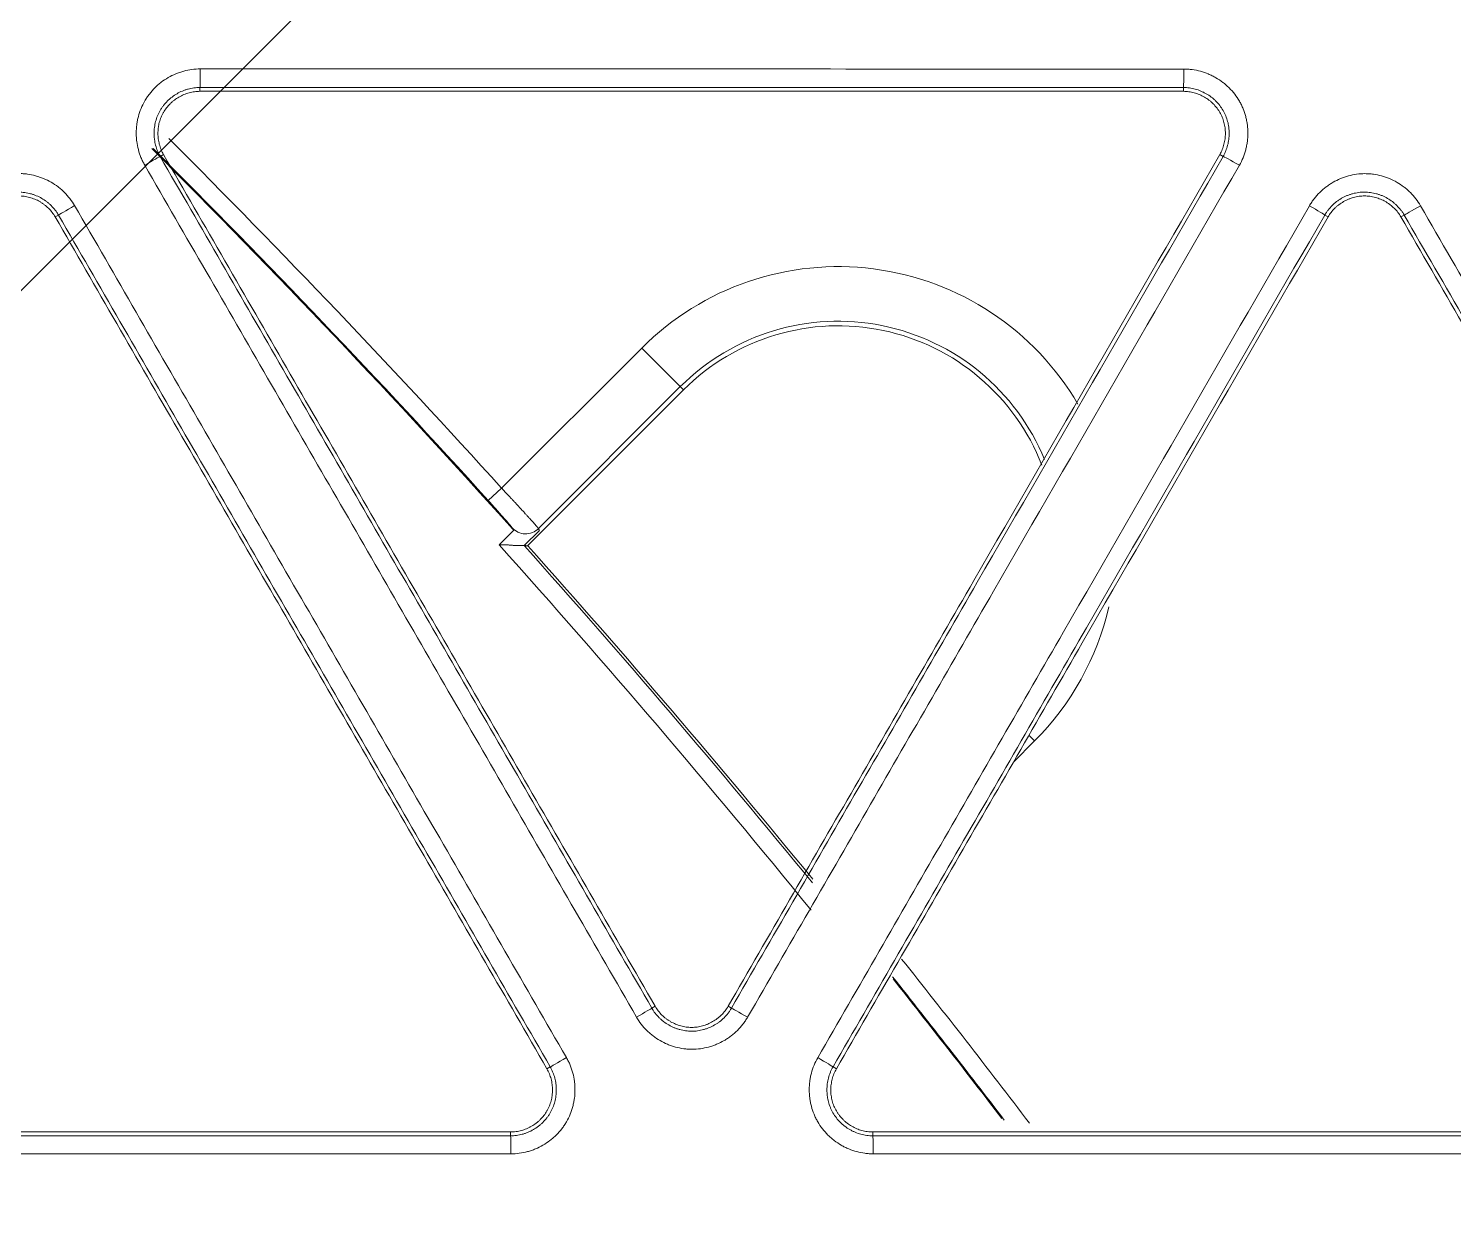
# Model space of a CAD drawing. Header units: inches. Extents: x 405346 to 489838, y -25612 to 14934.
# Drawn here: x 462969.97 to 463007.03, y 4472.45 to 4503.28 of the extents above; entities that cross this region are included whole.
import ezdxf

# ---------------------------------------------------------------- set-up
doc = ezdxf.new("R2010")
doc.units = ezdxf.units.IN
doc.header["$LTSCALE"] = 200
doc.header["$MEASUREMENT"] = 0
doc.layers.add('SS-EQ', color=2, linetype='Continuous', lineweight=20)

# ---------------------------------------------------------------- blocks, each defined once
blk = doc.blocks.new('4way무풍')
at = {"layer": 'SS-EQ'}
for p, q in [((330.224, 330.224), (-339.635, -339.635)), ((179.695, 180.322), (179.695, 180.223)), ((205.27, 180.223), (205.27, 180.322)), ((178.747, 178.581), (178.66, 178.531)), ((206.304, 178.531), (206.217, 178.581)), ((176.018, 177.005), (175.932, 176.956)), ((209.033, 176.956), (208.946, 177.006)), ((211.014, 177.005), (210.928, 176.956)), ((191.184, 173.549), (187.541, 169.906)), ((191.184, 173.549), (192.187, 172.545)), ((188.218, 168.408), (192.271, 172.462)), ((188.499, 168.857), (192.187, 172.545)), ((192.271, 172.462), (192.187, 172.545)), ((187.189, 169.588), (187.541, 169.906)), ((187.859, 168.812), (187.476, 168.428)), ((188.127, 168.411), (188.522, 168.805)), ((201.4, 163.333), (201.249, 163.483)), ((200.85, 162.783), (201.4, 163.333)), ((191.448, 156.383), (191.535, 156.433)), ((193.43, 156.433), (193.516, 156.383)), ((188.719, 154.807), (188.805, 154.857)), ((196.159, 154.857), (196.246, 154.807)), ((187.771, 153.066), (187.771, 153.166)), ((197.193, 153.166), (197.193, 153.066))]:
    blk.add_line(p, q, dxfattribs=at)
for centre, radius, start, end in [((0, 0), 253.06, 42.17562, 45.01788), ((0, 0), 252.562, 41.95444, 45.04639), ((0, 0), 252.587, 42.17562, 45.04106), ((196.292, 168.441), 7.224, 30.3188, 135), ((196.292, 168.441), 5.804, 22.3453, 135), ((196.292, 168.441), 5.686, 21.2681, 135), ((0, 0), 252.022, 39.09711, 41.93664), ((0, 0), 252.496, 39.21615, 41.83485), ((0, 0), 252.562, 39.23268, 41.82071), ((196.292, 168.441), 7.224, 315, 347.0203), ((0, 0), 253.06, 37.31236, 38.53741), ((0, 0), 252.587, 37.41777, 38.4883), ((0, 0), 252.562, 37.43258, 38.47722)]:
    blk.add_arc(centre, radius, start, end, dxfattribs=at)
for centre, major_axis, ratio, start_param, end_param in [((179.695, 180.796), (0, -0.474), 0.018198, 0.035106, 1.589535), ((205.269, 180.796), (0, -0.474), 0.025404, 0.035067, 1.584648), ((178.25, 178.294), (0.41, 0.237), 0.006777, 0.034907, 1.545773), ((206.713, 178.294), (0.41, -0.237), 0.024348, 1.554246, 3.106676), ((176.428, 177.242), (0.41, 0.237), 0.006959, 1.545964, 3.106685), ((208.536, 177.242), (-0.41, 0.237), 0.02416, 3.176509, 4.694614), ((211.424, 177.242), (-0.41, -0.237), 0.004611, 0.034907, 1.601239), ((188.164, 169.191), (-0.433, -0.192), 0.998425, 0.316345, 1.939189), ((191.037, 156.146), (-0.41, -0.237), 0.004004, 1.598826, 3.106686), ((193.926, 156.146), (0.41, -0.237), 0.02231, 1.552344, 3.106677), ((189.215, 155.094), (0.41, 0.237), 0.003631, 3.176499, 4.740153), ((195.748, 155.094), (-0.41, 0.237), 0.022338, 3.176508, 4.693243), ((187.771, 152.592), (0, 0.474), 0.025929, 4.722874, 6.248267), ((197.193, 152.592), (0, -0.474), 0.028425, 1.58016, 3.106672)]:
    blk.add_ellipse(centre, major_axis=major_axis, ratio=ratio, start_param=start_param, end_param=end_param, dxfattribs=at)
for points, knots in [([(0.032, 346.294), (6.969, 346.294), (13.906, 346.294), (27.78, 346.294), (34.717, 346.294), (55.528, 346.294), (69.403, 346.294), (97.151, 346.294), (111.025, 346.294), (138.774, 346.294), (152.648, 346.294), (180.396, 346.294), (194.27, 346.294), (215.082, 346.294), (222.019, 346.294), (235.893, 346.294), (242.83, 346.293), (253.236, 346.293), (256.704, 346.293), (263.641, 346.293), (267.11, 346.293), (272.313, 346.294), (274.047, 346.294), (276.648, 346.294), (277.516, 346.294), (279.25, 346.293), (280.117, 346.293), (281.418, 346.292), (281.851, 346.292), (282.718, 346.292), (283.152, 346.292), (283.802, 346.293), (284.019, 346.293), (284.453, 346.293), (284.669, 346.294), (285.103, 346.293), (285.32, 346.293), (285.753, 346.29), (285.97, 346.288), (286.62, 346.277), (287.054, 346.265), (287.92, 346.231), (288.353, 346.21), (289.653, 346.132), (290.519, 346.062), (291.818, 345.929), (292.25, 345.88), (292.899, 345.799), (293.116, 345.771), (293.548, 345.712), (294.627, 345.561), (295.697, 345.381), (298.249, 344.897), (299.929, 344.504), (302.417, 343.81), (304.065, 343.312), (305.692, 342.745), (308.116, 341.843), (309.711, 341.171), (311.481, 340.335), (311.677, 340.241), (312.069, 340.051), (312.265, 339.955), (312.851, 339.663), (313.238, 339.464), (314.393, 338.857), (315.91, 338.017), (317.385, 337.118), (318.837, 336.19), (319.553, 335.711), (320.962, 334.724), (322.351, 333.707), (324.369, 332.094), (326.323, 330.393), (327.582, 329.199), (328.355, 328.434), (328.586, 328.204), (328.815, 327.97), (328.968, 327.815), (329.044, 327.736), (329.423, 327.345), (329.723, 327.029), (330.61, 326.072), (331.762, 324.776), (333.399, 322.77), (334.43, 321.391), (335.932, 319.291), (336.873, 317.85), (338.196, 315.627), (339.047, 314.124), (339.838, 312.579), (340.313, 311.601), (340.454, 311.306), (340.593, 311.01), (340.685, 310.812), (340.731, 310.713), (340.958, 310.218), (341.136, 309.82), (341.654, 308.624), (342.309, 307.019), (343.186, 304.582), (343.7, 302.939), (344.419, 300.459), (344.828, 298.787), (345.336, 296.251), (345.487, 295.4), (345.755, 293.69), (345.871, 292.83), (345.994, 291.749), (346.017, 291.532), (346.062, 291.099), (346.083, 290.881), (346.143, 290.23), (346.178, 289.796), (346.239, 288.927), (346.265, 288.492), (346.307, 287.624), (346.324, 287.189), (346.342, 286.538), (346.347, 286.32), (346.354, 285.886), (346.356, 285.669), (346.359, 285.234), (346.359, 285.017), (346.359, 284.582), (346.359, 284.365), (346.359, 283.714), (346.358, 283.279), (346.358, 282.41), (346.358, 281.976), (346.358, 280.672), (346.358, 279.803), (346.359, 278.065), (346.359, 277.196), (346.359, 274.59), (346.359, 272.852), (346.358, 264.162), (346.359, 257.21), (346.359, 236.355), (346.359, 222.452), (346.359, 194.646), (346.359, 180.742), (346.359, 152.936), (346.359, 139.033), (346.359, 111.226), (346.359, 69.516), (346.359, 27.806), (346.359, 0)], [0, 0, 0, 0, 0.03125, 0.03125, 0.0625, 0.0625, 0.125, 0.125, 0.1875, 0.1875, 0.25, 0.25, 0.3125, 0.3125, 0.34375, 0.34375, 0.375, 0.375, 0.390625, 0.390625, 0.40625, 0.40625, 0.414062, 0.414062, 0.417969, 0.417969, 0.421875, 0.421875, 0.423828, 0.423828, 0.425781, 0.425781, 0.426758, 0.426758, 0.427734, 0.427734, 0.428711, 0.428711, 0.429687, 0.429687, 0.431641, 0.431641, 0.433594, 0.433594, 0.4375, 0.4375, 0.439453, 0.439453, 0.44043, 0.44043, 0.441406, 0.445312, 0.445312, 0.453125, 0.453125, 0.457031, 0.460937, 0.460937, 0.46875, 0.46875, 0.469727, 0.469727, 0.470703, 0.470703, 0.472656, 0.472656, 0.476562, 0.480469, 0.480469, 0.484375, 0.484375, 0.488281, 0.492187, 0.496094, 0.5, 0.5, 0.500977, 0.501465, 0.501465, 0.501953, 0.501953, 0.503906, 0.503906, 0.507812, 0.511719, 0.515625, 0.515625, 0.523437, 0.523437, 0.527344, 0.53125, 0.53125, 0.532227, 0.532715, 0.532715, 0.533203, 0.533203, 0.535156, 0.535156, 0.539062, 0.542969, 0.546875, 0.546875, 0.554687, 0.554687, 0.558594, 0.558594, 0.5625, 0.5625, 0.563477, 0.563477, 0.564453, 0.564453, 0.566406, 0.566406, 0.568359, 0.568359, 0.570312, 0.570312, 0.571289, 0.571289, 0.572266, 0.572266, 0.573242, 0.573242, 0.574219, 0.574219, 0.576172, 0.576172, 0.578125, 0.578125, 0.582031, 0.582031, 0.585937, 0.585937, 0.59375, 0.59375, 0.625, 0.625, 0.6875, 0.6875, 0.75, 0.75, 0.8125, 0.8125, 0.875, 1, 1, 1, 1]), ([(345.164, 0), (345.164, 27.72), (345.163, 69.299), (345.162, 110.879), (345.161, 138.598), (345.16, 152.458), (345.159, 180.178), (345.157, 194.038), (345.154, 221.758), (345.152, 235.618), (345.147, 256.407), (345.146, 263.337), (345.145, 272), (345.145, 273.732), (345.144, 276.331), (345.144, 277.197), (345.143, 278.93), (345.142, 279.796), (345.142, 281.095), (345.141, 281.528), (345.141, 282.395), (345.142, 282.828), (345.141, 283.694), (345.141, 284.127), (345.14, 284.777), (345.139, 284.993), (345.136, 285.426), (345.134, 285.643), (345.124, 286.293), (345.113, 286.726), (345.081, 287.592), (345.06, 288.025), (345.009, 288.891), (344.979, 289.324), (344.926, 289.973), (344.898, 290.298), (344.868, 290.622), (344.847, 290.839), (344.836, 290.947), (344.736, 291.92), (344.629, 292.78), (344.379, 294.49), (344.236, 295.34), (343.754, 297.876), (343.361, 299.547), (342.666, 302.024), (342.167, 303.666), (341.312, 306.1), (340.67, 307.703), (340.162, 308.898), (339.901, 309.494), (339.629, 310.086), (339.446, 310.481), (339.353, 310.677), (338.885, 311.657), (338.495, 312.43), (337.684, 313.954), (337.263, 314.706), (336.391, 316.188), (335.94, 316.919), (335.007, 318.359), (334.525, 319.069), (333.532, 320.468), (332.508, 321.846), (330.881, 323.85), (329.736, 325.143), (328.853, 326.097), (328.555, 326.413), (328.177, 326.804), (328.101, 326.882), (327.949, 327.037), (327.721, 327.27), (327.491, 327.5), (326.721, 328.264), (325.466, 329.454), (323.518, 331.149), (321.504, 332.755), (320.119, 333.766), (318.711, 334.748), (317.997, 335.224), (316.546, 336.146), (315.81, 336.592), (314.315, 337.454), (313.557, 337.87), (312.595, 338.371), (312.305, 338.52), (312.014, 338.666), (311.82, 338.764), (311.722, 338.812), (311.235, 339.053), (310.844, 339.24), (309.666, 339.79), (308.875, 340.138), (307.283, 340.799), (305.68, 341.425), (303.244, 342.257), (301.598, 342.742), (299.114, 343.417), (297.436, 343.796), (294.888, 344.258), (294.033, 344.394), (292.957, 344.542), (292.742, 344.57), (292.31, 344.625), (291.663, 344.703), (291.015, 344.771), (289.72, 344.892), (288.856, 344.953), (287.56, 345.018), (287.128, 345.036), (286.48, 345.054), (286.264, 345.059), (285.832, 345.066), (285.615, 345.069), (285.183, 345.072), (284.967, 345.073), (284.535, 345.074), (284.318, 345.075), (283.67, 345.075), (283.237, 345.076), (282.589, 345.076), (282.373, 345.076), (281.94, 345.076), (281.724, 345.076), (281.076, 345.076), (280.643, 345.076), (279.346, 345.077), (278.481, 345.077), (276.752, 345.078), (275.887, 345.078), (273.293, 345.079), (271.563, 345.079), (262.916, 345.08), (255.998, 345.082), (242.162, 345.085), (235.244, 345.086), (221.408, 345.088), (214.49, 345.089), (193.736, 345.092), (179.9, 345.093), (152.228, 345.095), (138.392, 345.096), (110.72, 345.097), (96.884, 345.097), (69.212, 345.098), (55.376, 345.098), (34.622, 345.098), (27.704, 345.099), (13.868, 345.099), (6.95, 345.099), (0.032, 345.099)], [0, 0, 0, 0, 0.125, 0.1875, 0.1875, 0.25, 0.25, 0.3125, 0.3125, 0.375, 0.375, 0.40625, 0.40625, 0.414063, 0.414063, 0.417969, 0.417969, 0.421875, 0.421875, 0.423828, 0.423828, 0.425781, 0.425781, 0.427734, 0.427734, 0.428711, 0.428711, 0.429688, 0.429688, 0.431641, 0.431641, 0.433594, 0.433594, 0.435547, 0.435547, 0.436523, 0.437012, 0.437012, 0.4375, 0.4375, 0.441406, 0.441406, 0.445313, 0.445313, 0.453125, 0.453125, 0.457031, 0.460938, 0.464844, 0.464844, 0.466797, 0.467773, 0.467773, 0.46875, 0.46875, 0.472656, 0.472656, 0.476563, 0.476563, 0.480469, 0.480469, 0.484375, 0.484375, 0.488281, 0.492188, 0.496094, 0.496094, 0.498047, 0.498047, 0.498535, 0.498535, 0.499023, 0.5, 0.5, 0.503906, 0.507813, 0.511719, 0.515625, 0.515625, 0.519531, 0.519531, 0.523438, 0.523438, 0.527344, 0.527344, 0.52832, 0.528809, 0.528809, 0.529297, 0.529297, 0.53125, 0.53125, 0.535156, 0.535156, 0.539063, 0.542969, 0.546875, 0.546875, 0.554688, 0.554688, 0.558594, 0.558594, 0.55957, 0.55957, 0.560547, 0.5625, 0.5625, 0.566406, 0.566406, 0.568359, 0.568359, 0.569336, 0.569336, 0.570313, 0.570313, 0.571289, 0.571289, 0.572266, 0.572266, 0.574219, 0.574219, 0.575195, 0.575195, 0.576172, 0.576172, 0.578125, 0.578125, 0.582031, 0.582031, 0.585938, 0.585938, 0.59375, 0.59375, 0.625, 0.625, 0.65625, 0.65625, 0.6875, 0.6875, 0.75, 0.75, 0.8125, 0.8125, 0.875, 0.875, 0.9375, 0.9375, 0.96875, 0.96875, 1, 1, 1, 1]), ([(178.259, 178.303), (178.241, 178.335), (178.223, 178.367), (178.191, 178.433), (178.176, 178.466), (178.135, 178.567), (178.089, 178.705), (178.061, 178.847), (178.05, 178.938), (178.047, 178.956), (178.044, 178.993), (178.04, 179.047), (178.038, 179.102), (178.038, 179.21), (178.043, 179.283), (178.057, 179.391), (178.062, 179.427), (178.073, 179.481), (178.077, 179.499), (178.085, 179.534), (178.089, 179.552), (178.113, 179.64), (178.159, 179.778), (178.222, 179.908), (178.277, 180.003), (178.297, 180.034), (178.337, 180.095), (178.359, 180.124), (178.425, 180.21), (178.473, 180.264), (178.55, 180.341), (178.59, 180.378), (178.632, 180.413), (178.66, 180.436), (178.675, 180.448), (178.747, 180.503), (178.868, 180.584), (178.998, 180.648), (179.082, 180.683), (179.099, 180.69), (179.133, 180.703), (179.151, 180.709), (179.203, 180.727), (179.238, 180.737), (179.343, 180.766), (179.414, 180.78), (179.557, 180.8), (179.63, 180.805), (179.703, 180.805)], [0, 0, 0, 0, 0.03125, 0.03125, 0.0625, 0.0625, 0.125, 0.1875, 0.1875, 0.203125, 0.203125, 0.21875, 0.25, 0.25, 0.3125, 0.3125, 0.34375, 0.34375, 0.359375, 0.359375, 0.375, 0.375, 0.4375, 0.5, 0.5, 0.53125, 0.53125, 0.5625, 0.5625, 0.625, 0.625, 0.65625, 0.671875, 0.671875, 0.6875, 0.6875, 0.75, 0.8125, 0.8125, 0.828125, 0.828125, 0.84375, 0.84375, 0.875, 0.875, 0.9375, 0.9375, 1, 1, 1, 1]), ([(179.703, 180.805), (183.966, 180.804), (188.23, 180.804), (196.756, 180.803), (201.019, 180.803), (205.281, 180.803)], [0, 0, 0, 0, 0.5, 0.5, 1, 1, 1, 1]), ([(205.281, 180.803), (205.318, 180.803), (205.355, 180.801), (205.428, 180.796), (205.464, 180.793), (205.572, 180.778), (205.714, 180.749), (205.851, 180.702), (205.936, 180.666), (205.953, 180.659), (205.986, 180.644), (206.035, 180.62), (206.083, 180.594), (206.178, 180.54), (206.238, 180.5), (206.324, 180.434), (206.353, 180.411), (206.394, 180.375), (206.408, 180.362), (206.435, 180.337), (206.448, 180.325), (206.512, 180.261), (206.608, 180.152), (206.689, 180.032), (206.744, 179.937), (206.762, 179.904), (206.794, 179.839), (206.809, 179.805), (206.85, 179.705), (206.873, 179.636), (206.9, 179.531), (206.909, 179.496), (206.919, 179.442), (206.922, 179.424), (206.928, 179.388), (206.931, 179.37), (206.943, 179.279), (206.952, 179.134), (206.943, 178.989), (206.931, 178.899), (206.928, 178.881), (206.922, 178.845), (206.919, 178.827), (206.909, 178.773), (206.901, 178.737), (206.873, 178.632), (206.85, 178.563), (206.795, 178.429), (206.763, 178.364), (206.726, 178.3)], [0, 0, 0, 0, 0.03125, 0.03125, 0.0625, 0.0625, 0.125, 0.1875, 0.1875, 0.203125, 0.203125, 0.21875, 0.25, 0.25, 0.3125, 0.3125, 0.34375, 0.34375, 0.359375, 0.359375, 0.375, 0.375, 0.4375, 0.5, 0.5, 0.53125, 0.53125, 0.5625, 0.5625, 0.625, 0.625, 0.65625, 0.65625, 0.671875, 0.671875, 0.6875, 0.6875, 0.75, 0.8125, 0.8125, 0.828125, 0.828125, 0.84375, 0.84375, 0.875, 0.875, 0.9375, 0.9375, 1, 1, 1, 1]), ([(179.695, 180.322), (179.692, 180.322), (179.688, 180.322), (179.682, 180.322), (179.672, 180.322), (179.649, 180.322), (179.603, 180.319), (179.565, 180.315), (179.488, 180.305), (179.437, 180.294), (179.362, 180.274), (179.337, 180.266), (179.287, 180.249), (179.263, 180.24), (179.19, 180.21), (179.097, 180.163), (179.011, 180.106), (178.959, 180.066), (178.948, 180.058), (178.928, 180.042), (178.898, 180.016), (178.869, 179.99), (178.814, 179.935), (178.78, 179.897), (178.732, 179.835), (178.717, 179.814), (178.688, 179.771), (178.674, 179.748), (178.634, 179.68), (178.612, 179.634), (178.572, 179.538), (178.556, 179.489), (178.536, 179.413), (178.53, 179.387), (178.52, 179.336), (178.516, 179.31), (178.506, 179.233), (178.503, 179.181), (178.503, 179.103), (178.504, 179.077), (178.506, 179.038), (178.507, 179.025), (178.51, 178.999), (178.511, 178.986), (178.519, 178.921), (178.539, 178.819), (178.572, 178.72), (178.601, 178.648), (178.612, 178.624), (178.629, 178.589), (178.635, 178.577), (178.644, 178.56), (178.649, 178.551), (178.654, 178.542), (178.657, 178.537), (178.659, 178.534), (178.66, 178.531)], [0, 0, 0, 0, 0.003906, 0.003906, 0.007812, 0.015625, 0.03125, 0.0625, 0.0625, 0.125, 0.125, 0.15625, 0.15625, 0.1875, 0.1875, 0.25, 0.3125, 0.3125, 0.328125, 0.328125, 0.34375, 0.375, 0.375, 0.4375, 0.4375, 0.46875, 0.46875, 0.5, 0.5, 0.5625, 0.5625, 0.625, 0.625, 0.65625, 0.65625, 0.6875, 0.6875, 0.75, 0.75, 0.78125, 0.78125, 0.796875, 0.796875, 0.8125, 0.8125, 0.875, 0.9375, 0.9375, 0.96875, 0.96875, 0.984375, 0.984375, 0.992188, 0.996094, 0.996094, 1, 1, 1, 1]), ([(178.747, 178.581), (178.723, 178.623), (178.702, 178.666), (178.666, 178.754), (178.651, 178.799), (178.633, 178.868), (178.628, 178.891), (178.619, 178.939), (178.615, 178.962), (178.606, 179.033), (178.6, 179.128), (178.606, 179.223), (178.614, 179.283), (178.615, 179.295), (178.619, 179.319), (178.625, 179.354), (178.633, 179.389), (178.651, 179.458), (178.666, 179.503), (178.693, 179.569), (178.703, 179.591), (178.724, 179.634), (178.735, 179.655), (178.771, 179.717), (178.824, 179.796), (178.887, 179.867), (178.938, 179.918), (178.956, 179.934), (178.992, 179.966), (179.011, 179.981), (179.068, 180.024), (179.107, 180.05), (179.169, 180.086), (179.19, 180.097), (179.233, 180.119), (179.255, 180.129), (179.321, 180.156), (179.411, 180.187), (179.504, 180.207), (179.599, 180.219), (179.647, 180.223), (179.695, 180.223)], [0, 0, 0, 0, 0.0625, 0.0625, 0.125, 0.125, 0.15625, 0.15625, 0.1875, 0.1875, 0.25, 0.3125, 0.3125, 0.328125, 0.328125, 0.34375, 0.375, 0.375, 0.4375, 0.4375, 0.46875, 0.46875, 0.5, 0.5, 0.5625, 0.625, 0.625, 0.65625, 0.65625, 0.6875, 0.6875, 0.75, 0.75, 0.78125, 0.78125, 0.8125, 0.8125, 0.875, 0.9375, 0.9375, 1, 1, 1, 1]), ([(205.27, 180.322), (201.008, 180.322), (196.745, 180.322), (188.22, 180.322), (183.958, 180.322), (179.695, 180.322)], [0, 0, 0, 0, 0.5, 0.5, 1, 1, 1, 1]), ([(205.27, 180.223), (201.008, 180.223), (196.745, 180.223), (188.22, 180.223), (183.958, 180.223), (179.695, 180.223)], [0, 0, 0, 0, 0.5, 0.5, 1, 1, 1, 1]), ([(206.304, 178.531), (206.305, 178.534), (206.307, 178.537), (206.31, 178.543), (206.315, 178.551), (206.326, 178.572), (206.347, 178.612), (206.362, 178.648), (206.392, 178.72), (206.408, 178.769), (206.428, 178.844), (206.434, 178.87), (206.444, 178.921), (206.448, 178.947), (206.458, 179.025), (206.464, 179.128), (206.458, 179.232), (206.45, 179.297), (206.448, 179.31), (206.443, 179.336), (206.437, 179.374), (206.428, 179.412), (206.408, 179.487), (206.392, 179.537), (206.362, 179.609), (206.352, 179.632), (206.329, 179.679), (206.317, 179.703), (206.277, 179.77), (206.219, 179.857), (206.15, 179.934), (206.095, 179.989), (206.075, 180.007), (206.036, 180.041), (206.016, 180.058), (205.954, 180.105), (205.911, 180.134), (205.843, 180.173), (205.809, 180.191), (205.774, 180.208), (205.75, 180.219), (205.738, 180.224), (205.677, 180.25), (205.579, 180.283), (205.478, 180.304), (205.4, 180.315), (205.374, 180.318), (205.335, 180.321), (205.322, 180.321), (205.302, 180.322), (205.293, 180.322), (205.283, 180.322), (205.276, 180.322), (205.273, 180.322), (205.27, 180.322)], [0, 0, 0, 0, 0.003906, 0.003906, 0.007812, 0.015625, 0.03125, 0.0625, 0.0625, 0.125, 0.125, 0.15625, 0.15625, 0.1875, 0.1875, 0.25, 0.3125, 0.3125, 0.328125, 0.328125, 0.34375, 0.375, 0.375, 0.4375, 0.4375, 0.46875, 0.46875, 0.5, 0.5, 0.5625, 0.625, 0.625, 0.65625, 0.65625, 0.6875, 0.6875, 0.75, 0.75, 0.78125, 0.796875, 0.796875, 0.8125, 0.8125, 0.875, 0.9375, 0.9375, 0.96875, 0.96875, 0.984375, 0.984375, 0.992187, 0.996094, 0.996094, 1, 1, 1, 1]), ([(205.27, 180.223), (205.318, 180.223), (205.365, 180.219), (205.46, 180.207), (205.506, 180.197), (205.575, 180.178), (205.598, 180.171), (205.643, 180.155), (205.666, 180.147), (205.732, 180.119), (205.817, 180.077), (205.896, 180.024), (205.944, 179.988), (205.954, 179.98), (205.972, 179.965), (206, 179.942), (206.026, 179.918), (206.077, 179.868), (206.108, 179.832), (206.152, 179.776), (206.166, 179.757), (206.193, 179.717), (206.205, 179.696), (206.241, 179.634), (206.283, 179.549), (206.313, 179.459), (206.331, 179.389), (206.337, 179.366), (206.346, 179.319), (206.35, 179.295), (206.359, 179.224), (206.362, 179.177), (206.362, 179.105), (206.361, 179.081), (206.358, 179.034), (206.356, 179.01), (206.347, 178.938), (206.329, 178.845), (206.299, 178.755), (206.263, 178.666), (206.242, 178.623), (206.217, 178.581)], [0, 0, 0, 0, 0.0625, 0.0625, 0.125, 0.125, 0.15625, 0.15625, 0.1875, 0.1875, 0.25, 0.3125, 0.3125, 0.328125, 0.328125, 0.34375, 0.375, 0.375, 0.4375, 0.4375, 0.46875, 0.46875, 0.5, 0.5, 0.5625, 0.625, 0.625, 0.65625, 0.65625, 0.6875, 0.6875, 0.75, 0.75, 0.78125, 0.78125, 0.8125, 0.8125, 0.875, 0.9375, 0.9375, 1, 1, 1, 1]), ([(191.05, 156.151), (189.984, 157.997), (188.918, 159.843), (186.786, 163.535), (185.72, 165.381), (183.588, 169.073), (182.522, 170.919), (180.391, 174.611), (179.325, 176.457), (178.259, 178.303)], [0, 0, 0, 0, 0.25, 0.25, 0.5, 0.5, 0.75, 0.75, 1, 1, 1, 1]), ([(178.66, 178.531), (179.726, 176.685), (180.791, 174.84), (182.923, 171.148), (183.988, 169.303), (186.12, 165.611), (187.185, 163.766), (189.316, 160.074), (190.382, 158.228), (191.448, 156.383)], [0, 0, 0, 0, 0.25, 0.25, 0.5, 0.5, 0.75, 0.75, 1, 1, 1, 1]), ([(178.747, 178.581), (179.813, 176.736), (180.878, 174.89), (183.01, 171.199), (184.075, 169.353), (186.206, 165.661), (187.272, 163.816), (189.403, 160.124), (190.469, 158.279), (191.535, 156.433)], [0, 0, 0, 0, 0.25, 0.25, 0.5, 0.5, 0.75, 0.75, 1, 1, 1, 1]), ([(193.43, 156.433), (194.496, 158.279), (195.561, 160.124), (197.693, 163.816), (198.758, 165.662), (201.955, 171.199), (204.086, 174.89), (206.217, 178.581)], [0, 0, 0, 0, 0.25, 0.25, 0.5, 0.5, 1, 1, 1, 1]), ([(193.516, 156.383), (194.582, 158.229), (195.647, 160.075), (197.779, 163.766), (198.844, 165.612), (202.041, 171.149), (204.172, 174.84), (206.304, 178.531)], [0, 0, 0, 0, 0.25, 0.25, 0.5, 0.5, 1, 1, 1, 1]), ([(206.726, 178.3), (204.595, 174.609), (202.464, 170.917), (199.267, 165.38), (198.201, 163.534), (196.07, 159.842), (195.005, 157.997), (193.939, 156.151)], [0, 0, 0, 0, 0.5, 0.5, 0.75, 0.75, 1, 1, 1, 1]), ([(173.547, 177.251), (173.566, 177.283), (173.585, 177.314), (173.626, 177.375), (173.648, 177.404), (173.714, 177.491), (173.81, 177.599), (173.92, 177.694), (173.993, 177.75), (174.007, 177.761), (174.037, 177.782), (174.082, 177.813), (174.129, 177.842), (174.223, 177.896), (174.288, 177.928), (174.388, 177.97), (174.422, 177.983), (174.474, 178.001), (174.492, 178.006), (174.527, 178.017), (174.544, 178.022), (174.632, 178.046), (174.774, 178.075), (174.919, 178.085), (175.029, 178.085), (175.065, 178.084), (175.138, 178.079), (175.174, 178.075), (175.282, 178.06), (175.353, 178.046), (175.458, 178.017), (175.493, 178.007), (175.544, 177.989), (175.561, 177.983), (175.596, 177.97), (175.613, 177.963), (175.697, 177.928), (175.827, 177.863), (175.948, 177.783), (176.02, 177.728), (176.035, 177.716), (176.063, 177.693), (176.077, 177.681), (176.119, 177.645), (176.145, 177.62), (176.223, 177.544), (176.271, 177.489), (176.359, 177.375), (176.4, 177.314), (176.436, 177.251)], [0, 0, 0, 0, 0.03125, 0.03125, 0.0625, 0.0625, 0.125, 0.1875, 0.1875, 0.203125, 0.203125, 0.21875, 0.25, 0.25, 0.3125, 0.3125, 0.34375, 0.34375, 0.359375, 0.359375, 0.375, 0.375, 0.4375, 0.5, 0.5, 0.53125, 0.53125, 0.5625, 0.5625, 0.625, 0.625, 0.65625, 0.65625, 0.671875, 0.671875, 0.6875, 0.6875, 0.75, 0.8125, 0.8125, 0.828125, 0.828125, 0.84375, 0.84375, 0.875, 0.875, 0.9375, 0.9375, 1, 1, 1, 1]), ([(208.549, 177.248), (208.567, 177.28), (208.587, 177.311), (208.628, 177.372), (208.649, 177.401), (208.716, 177.488), (208.812, 177.596), (208.921, 177.691), (208.994, 177.747), (209.009, 177.758), (209.039, 177.779), (209.084, 177.81), (209.13, 177.839), (209.224, 177.893), (209.289, 177.925), (209.39, 177.967), (209.424, 177.98), (209.476, 177.998), (209.493, 178.003), (209.528, 178.014), (209.546, 178.019), (209.634, 178.043), (209.776, 178.072), (209.92, 178.082), (210.03, 178.082), (210.067, 178.08), (210.14, 178.076), (210.176, 178.072), (210.284, 178.057), (210.354, 178.043), (210.459, 178.014), (210.494, 178.004), (210.546, 177.986), (210.563, 177.98), (210.597, 177.967), (210.614, 177.96), (210.699, 177.925), (210.829, 177.86), (210.95, 177.78), (211.022, 177.724), (211.036, 177.713), (211.065, 177.69), (211.079, 177.678), (211.12, 177.642), (211.147, 177.617), (211.224, 177.54), (211.272, 177.486), (211.361, 177.372), (211.401, 177.311), (211.438, 177.248)], [0, 0, 0, 0, 0.03125, 0.03125, 0.0625, 0.0625, 0.125, 0.1875, 0.1875, 0.203125, 0.203125, 0.21875, 0.25, 0.25, 0.3125, 0.3125, 0.34375, 0.34375, 0.359375, 0.359375, 0.375, 0.375, 0.4375, 0.5, 0.5, 0.53125, 0.53125, 0.5625, 0.5625, 0.625, 0.625, 0.65625, 0.65625, 0.671875, 0.671875, 0.6875, 0.6875, 0.75, 0.8125, 0.8125, 0.828125, 0.828125, 0.84375, 0.84375, 0.875, 0.875, 0.9375, 0.9375, 1, 1, 1, 1]), ([(176.018, 177.005), (176.016, 177.008), (176.014, 177.011), (176.011, 177.017), (176.006, 177.025), (175.994, 177.045), (175.969, 177.083), (175.946, 177.115), (175.899, 177.176), (175.864, 177.215), (175.809, 177.27), (175.79, 177.287), (175.75, 177.322), (175.73, 177.338), (175.668, 177.386), (175.581, 177.443), (175.488, 177.489), (175.428, 177.515), (175.416, 177.52), (175.391, 177.529), (175.354, 177.542), (175.317, 177.554), (175.242, 177.574), (175.191, 177.585), (175.114, 177.595), (175.088, 177.598), (175.036, 177.601), (175.01, 177.602), (174.931, 177.602), (174.88, 177.599), (174.777, 177.585), (174.726, 177.574), (174.651, 177.554), (174.626, 177.546), (174.576, 177.529), (174.552, 177.52), (174.48, 177.489), (174.433, 177.466), (174.366, 177.428), (174.333, 177.407), (174.301, 177.385), (174.279, 177.37), (174.269, 177.362), (174.217, 177.322), (174.138, 177.254), (174.069, 177.177), (174.021, 177.115), (174.006, 177.094), (173.984, 177.062), (173.977, 177.051), (173.966, 177.034), (173.961, 177.025), (173.956, 177.017), (173.953, 177.011), (173.951, 177.008), (173.95, 177.006)], [0, 0, 0, 0, 0.003906, 0.003906, 0.007813, 0.015625, 0.03125, 0.0625, 0.0625, 0.125, 0.125, 0.15625, 0.15625, 0.1875, 0.1875, 0.25, 0.3125, 0.3125, 0.328125, 0.328125, 0.34375, 0.375, 0.375, 0.4375, 0.4375, 0.46875, 0.46875, 0.5, 0.5, 0.5625, 0.5625, 0.625, 0.625, 0.65625, 0.65625, 0.6875, 0.6875, 0.75, 0.75, 0.78125, 0.796875, 0.796875, 0.8125, 0.8125, 0.875, 0.9375, 0.9375, 0.96875, 0.96875, 0.984375, 0.984375, 0.992188, 0.996094, 0.996094, 1, 1, 1, 1]), ([(211.014, 177.005), (211.013, 177.008), (211.011, 177.011), (211.008, 177.017), (211.003, 177.025), (210.991, 177.045), (210.966, 177.083), (210.943, 177.115), (210.895, 177.176), (210.861, 177.215), (210.806, 177.27), (210.786, 177.288), (210.747, 177.322), (210.727, 177.339), (210.664, 177.386), (210.578, 177.443), (210.485, 177.49), (210.424, 177.515), (210.412, 177.52), (210.388, 177.529), (210.351, 177.542), (210.314, 177.554), (210.239, 177.574), (210.188, 177.585), (210.111, 177.595), (210.085, 177.598), (210.033, 177.602), (210.006, 177.603), (209.928, 177.603), (209.876, 177.599), (209.774, 177.585), (209.723, 177.575), (209.647, 177.554), (209.622, 177.546), (209.573, 177.529), (209.548, 177.52), (209.476, 177.49), (209.43, 177.467), (209.363, 177.428), (209.329, 177.407), (209.297, 177.385), (209.276, 177.37), (209.265, 177.362), (209.213, 177.323), (209.135, 177.254), (209.066, 177.177), (209.018, 177.116), (209.003, 177.094), (208.981, 177.062), (208.973, 177.051), (208.963, 177.034), (208.958, 177.026), (208.953, 177.017), (208.949, 177.011), (208.948, 177.009), (208.946, 177.006)], [0, 0, 0, 0, 0.003906, 0.003906, 0.007812, 0.015625, 0.03125, 0.0625, 0.0625, 0.125, 0.125, 0.15625, 0.15625, 0.1875, 0.1875, 0.25, 0.3125, 0.3125, 0.328125, 0.328125, 0.34375, 0.375, 0.375, 0.4375, 0.4375, 0.46875, 0.46875, 0.5, 0.5, 0.5625, 0.5625, 0.625, 0.625, 0.65625, 0.65625, 0.6875, 0.6875, 0.75, 0.75, 0.78125, 0.796875, 0.796875, 0.8125, 0.8125, 0.875, 0.9375, 0.9375, 0.96875, 0.96875, 0.984375, 0.984375, 0.992187, 0.996094, 0.996094, 1, 1, 1, 1]), ([(174.036, 176.956), (174.06, 176.997), (174.087, 177.037), (174.145, 177.112), (174.177, 177.148), (174.227, 177.198), (174.245, 177.214), (174.281, 177.246), (174.3, 177.261), (174.357, 177.304), (174.436, 177.357), (174.522, 177.399), (174.577, 177.422), (174.588, 177.427), (174.611, 177.435), (174.644, 177.448), (174.678, 177.458), (174.747, 177.477), (174.794, 177.487), (174.864, 177.496), (174.888, 177.499), (174.936, 177.502), (174.96, 177.503), (175.032, 177.503), (175.127, 177.496), (175.22, 177.477), (175.289, 177.458), (175.312, 177.451), (175.357, 177.436), (175.38, 177.427), (175.446, 177.4), (175.488, 177.379), (175.55, 177.343), (175.58, 177.324), (175.61, 177.304), (175.63, 177.29), (175.639, 177.283), (175.687, 177.246), (175.759, 177.184), (175.822, 177.113), (175.881, 177.038), (175.908, 176.997), (175.932, 176.956)], [0, 0, 0, 0, 0.0625, 0.0625, 0.125, 0.125, 0.15625, 0.15625, 0.1875, 0.1875, 0.25, 0.3125, 0.3125, 0.328125, 0.328125, 0.34375, 0.375, 0.375, 0.4375, 0.4375, 0.46875, 0.46875, 0.5, 0.5, 0.5625, 0.625, 0.625, 0.65625, 0.65625, 0.6875, 0.6875, 0.75, 0.75, 0.78125, 0.796875, 0.796875, 0.8125, 0.8125, 0.875, 0.9375, 0.9375, 1, 1, 1, 1]), ([(176.436, 177.251), (177.502, 175.405), (178.568, 173.559), (180.7, 169.867), (181.766, 168.021), (183.898, 164.329), (184.964, 162.483), (187.095, 158.791), (188.161, 156.945), (189.227, 155.099)], [0, 0, 0, 0, 0.25, 0.25, 0.5, 0.5, 0.75, 0.75, 1, 1, 1, 1]), ([(195.762, 155.098), (196.827, 156.944), (197.893, 158.79), (199.491, 161.559), (200.024, 162.482), (201.09, 164.327), (201.623, 165.25), (204.287, 169.865), (206.418, 173.556), (208.549, 177.248)], [0, 0, 0, 0, 0.25, 0.25, 0.375, 0.375, 0.5, 0.5, 1, 1, 1, 1]), ([(209.033, 176.956), (209.057, 176.997), (209.084, 177.037), (209.142, 177.112), (209.173, 177.148), (209.224, 177.198), (209.242, 177.214), (209.278, 177.246), (209.297, 177.261), (209.354, 177.304), (209.433, 177.357), (209.518, 177.399), (209.574, 177.422), (209.585, 177.427), (209.607, 177.435), (209.641, 177.448), (209.675, 177.458), (209.744, 177.477), (209.79, 177.487), (209.861, 177.496), (209.885, 177.499), (209.932, 177.502), (209.957, 177.503), (210.028, 177.503), (210.123, 177.496), (210.216, 177.477), (210.286, 177.459), (210.309, 177.451), (210.354, 177.436), (210.376, 177.427), (210.442, 177.4), (210.485, 177.379), (210.547, 177.343), (210.577, 177.324), (210.607, 177.304), (210.626, 177.29), (210.636, 177.283), (210.684, 177.246), (210.756, 177.184), (210.819, 177.113), (210.877, 177.038), (210.904, 176.997), (210.928, 176.956)], [0, 0, 0, 0, 0.0625, 0.0625, 0.125, 0.125, 0.15625, 0.15625, 0.1875, 0.1875, 0.25, 0.3125, 0.3125, 0.328125, 0.328125, 0.34375, 0.375, 0.375, 0.4375, 0.4375, 0.46875, 0.46875, 0.5, 0.5, 0.5625, 0.625, 0.625, 0.65625, 0.65625, 0.6875, 0.6875, 0.75, 0.75, 0.78125, 0.796875, 0.796875, 0.8125, 0.8125, 0.875, 0.9375, 0.9375, 1, 1, 1, 1]), ([(211.438, 177.248), (211.971, 176.325), (212.504, 175.402), (213.303, 174.017), (213.57, 173.556), (214.103, 172.633), (214.369, 172.171), (215.702, 169.864), (216.767, 168.018), (219.965, 162.48), (222.097, 158.789), (224.229, 155.097)], [0, 0, 0, 0, 0.125, 0.125, 0.1875, 0.1875, 0.25, 0.25, 0.5, 0.5, 1, 1, 1, 1]), ([(188.719, 154.807), (187.653, 156.653), (186.588, 158.499), (184.457, 162.19), (183.391, 164.036), (181.26, 167.727), (180.194, 169.573), (178.063, 173.264), (176.997, 175.11), (175.932, 176.956)], [0, 0, 0, 0, 0.25, 0.25, 0.5, 0.5, 0.75, 0.75, 1, 1, 1, 1]), ([(188.805, 154.857), (187.739, 156.703), (186.674, 158.548), (184.543, 162.24), (183.477, 164.086), (181.346, 167.777), (180.28, 169.623), (178.149, 173.314), (177.083, 175.16), (176.018, 177.005)], [0, 0, 0, 0, 0.25, 0.25, 0.5, 0.5, 0.75, 0.75, 1, 1, 1, 1]), ([(208.946, 177.006), (206.815, 173.314), (204.684, 169.623), (201.487, 164.086), (200.421, 162.24), (198.29, 158.549), (197.224, 156.703), (196.159, 154.857)], [0, 0, 0, 0, 0.5, 0.5, 0.75, 0.75, 1, 1, 1, 1]), ([(209.033, 176.956), (206.902, 173.264), (204.771, 169.573), (201.574, 164.036), (200.508, 162.19), (198.377, 158.499), (197.311, 156.653), (196.246, 154.807)], [0, 0, 0, 0, 0.5, 0.5, 0.75, 0.75, 1, 1, 1, 1]), ([(223.716, 154.807), (221.585, 158.499), (219.453, 162.19), (216.256, 167.727), (215.191, 169.573), (213.859, 171.88), (213.592, 172.341), (213.06, 173.264), (212.793, 173.726), (211.994, 175.11), (211.461, 176.033), (210.928, 176.956)], [0, 0, 0, 0, 0.5, 0.5, 0.75, 0.75, 0.8125, 0.8125, 0.875, 0.875, 1, 1, 1, 1]), ([(223.802, 154.857), (221.67, 158.548), (219.539, 162.24), (216.342, 167.777), (215.277, 169.622), (213.945, 171.93), (213.678, 172.391), (213.146, 173.314), (212.879, 173.775), (212.08, 175.16), (211.547, 176.083), (211.014, 177.005)], [0, 0, 0, 0, 0.5, 0.5, 0.75, 0.75, 0.8125, 0.8125, 0.875, 0.875, 1, 1, 1, 1]), ([(187.541, 169.906), (187.545, 169.901), (187.554, 169.892), (187.567, 169.877), (187.582, 169.862), (187.596, 169.846), (187.612, 169.83), (187.628, 169.813), (187.644, 169.795), (187.661, 169.777), (187.678, 169.758), (187.696, 169.739), (187.715, 169.719), (187.734, 169.699), (187.753, 169.678), (187.773, 169.657), (187.793, 169.635), (187.814, 169.613), (187.835, 169.59), (187.856, 169.567), (187.878, 169.544), (187.929, 169.489), (188.001, 169.411), (188.086, 169.318), (188.152, 169.246), (188.198, 169.196), (188.229, 169.162), (188.25, 169.139), (188.271, 169.116), (188.291, 169.094), (188.309, 169.073), (188.327, 169.054), (188.344, 169.035), (188.36, 169.017), (188.375, 169.001), (188.389, 168.985), (188.402, 168.97), (188.414, 168.957), (188.426, 168.944), (188.436, 168.932), (188.446, 168.921), (188.454, 168.911), (188.462, 168.902), (188.469, 168.894), (188.476, 168.886), (188.481, 168.88), (188.486, 168.874), (188.49, 168.869), (188.493, 168.865), (188.496, 168.861), (188.498, 168.858), (188.499, 168.857), (188.499, 168.857)], [0, 0, 0, 0, 0.008869, 0.018122, 0.027757, 0.037775, 0.048176, 0.058959, 0.070126, 0.081675, 0.093608, 0.105923, 0.118621, 0.131702, 0.145166, 0.159012, 0.173242, 0.187854, 0.202849, 0.218228, 0.233988, 0.250132, 0.329268, 0.397315, 0.454269, 0.500126, 0.521851, 0.543377, 0.564702, 0.585828, 0.606753, 0.627478, 0.648004, 0.668329, 0.688455, 0.70838, 0.728106, 0.747631, 0.766957, 0.786082, 0.805008, 0.823734, 0.84226, 0.860586, 0.878712, 0.896639, 0.914365, 0.931892, 0.949218, 0.966345, 0.983273, 1, 1, 1, 1]), ([(187.189, 169.588), (187.27, 169.499), (187.43, 169.32), (187.634, 169.089), (187.773, 168.927), (187.809, 168.881), (187.812, 168.874)], [0, 0, 0, 0, 0.249971, 0.499895, 0.749997, 1, 1, 1, 1]), ([(188.127, 168.411), (188.127, 168.411), (188.126, 168.411), (188.125, 168.411), (188.123, 168.411), (188.122, 168.412), (188.12, 168.412), (188.117, 168.412), (188.115, 168.412), (188.112, 168.412), (188.109, 168.412), (188.105, 168.412), (188.102, 168.412), (188.098, 168.412), (188.094, 168.412), (188.089, 168.412), (188.084, 168.412), (188.079, 168.412), (188.074, 168.412), (188.069, 168.412), (188.063, 168.412), (188.057, 168.412), (188.051, 168.412), (188.044, 168.412), (188.037, 168.412), (188.03, 168.412), (188.023, 168.412), (188.016, 168.412), (188.008, 168.412), (188, 168.412), (187.992, 168.412), (187.983, 168.412), (187.975, 168.412), (187.966, 168.412), (187.957, 168.412), (187.948, 168.412), (187.938, 168.412), (187.929, 168.412), (187.919, 168.413), (187.909, 168.413), (187.898, 168.414), (187.888, 168.414), (187.876, 168.415), (187.863, 168.416), (187.846, 168.417), (187.827, 168.419), (187.805, 168.421), (187.78, 168.423), (187.752, 168.425), (187.721, 168.428), (187.691, 168.43), (187.663, 168.432), (187.639, 168.433), (187.615, 168.434), (187.592, 168.434), (187.57, 168.434), (187.549, 168.434), (187.529, 168.433), (187.511, 168.432), (187.493, 168.43), (187.481, 168.429), (187.476, 168.428)], [0, 0, 0, 0, 0.011251, 0.022568, 0.03395, 0.045399, 0.056915, 0.068498, 0.080149, 0.091868, 0.103656, 0.115512, 0.127437, 0.139431, 0.151493, 0.163624, 0.175824, 0.188092, 0.200429, 0.212834, 0.225307, 0.237847, 0.250456, 0.263132, 0.275876, 0.288687, 0.301565, 0.314511, 0.327523, 0.340603, 0.35375, 0.366964, 0.380246, 0.393595, 0.407013, 0.420498, 0.434053, 0.447676, 0.461369, 0.475132, 0.488966, 0.502871, 0.517376, 0.535196, 0.556329, 0.580762, 0.608475, 0.639441, 0.67362, 0.710965, 0.751414, 0.781778, 0.810897, 0.838776, 0.865422, 0.890841, 0.915045, 0.938047, 0.959861, 0.980506, 1, 1, 1, 1]), ([(193.43, 156.433), (193.406, 156.391), (193.379, 156.352), (193.321, 156.277), (193.29, 156.241), (193.239, 156.191), (193.221, 156.175), (193.185, 156.143), (193.166, 156.128), (193.109, 156.085), (193.03, 156.032), (192.945, 155.989), (192.889, 155.966), (192.878, 155.962), (192.856, 155.953), (192.822, 155.941), (192.788, 155.93), (192.719, 155.912), (192.673, 155.902), (192.602, 155.892), (192.578, 155.89), (192.531, 155.887), (192.506, 155.886), (192.435, 155.886), (192.34, 155.892), (192.246, 155.911), (192.177, 155.93), (192.154, 155.937), (192.109, 155.953), (192.087, 155.961), (192.021, 155.989), (191.978, 156.01), (191.916, 156.046), (191.886, 156.064), (191.856, 156.085), (191.837, 156.099), (191.827, 156.106), (191.779, 156.142), (191.707, 156.205), (191.644, 156.276), (191.586, 156.351), (191.559, 156.391), (191.535, 156.433)], [0, 0, 0, 0, 0.0625, 0.0625, 0.125, 0.125, 0.15625, 0.15625, 0.1875, 0.1875, 0.25, 0.3125, 0.3125, 0.328125, 0.328125, 0.34375, 0.375, 0.375, 0.4375, 0.4375, 0.46875, 0.46875, 0.5, 0.5, 0.5625, 0.625, 0.625, 0.65625, 0.65625, 0.6875, 0.6875, 0.75, 0.75, 0.78125, 0.796875, 0.796875, 0.8125, 0.8125, 0.875, 0.9375, 0.9375, 1, 1, 1, 1]), ([(193.939, 156.151), (193.921, 156.119), (193.901, 156.088), (193.86, 156.027), (193.839, 155.997), (193.772, 155.911), (193.676, 155.803), (193.566, 155.707), (193.494, 155.652), (193.479, 155.641), (193.449, 155.62), (193.404, 155.589), (193.358, 155.56), (193.263, 155.506), (193.199, 155.474), (193.098, 155.432), (193.064, 155.419), (193.012, 155.401), (192.995, 155.395), (192.96, 155.385), (192.942, 155.38), (192.854, 155.356), (192.712, 155.327), (192.567, 155.317), (192.458, 155.317), (192.421, 155.318), (192.348, 155.323), (192.312, 155.327), (192.204, 155.341), (192.133, 155.356), (192.029, 155.384), (191.994, 155.395), (191.942, 155.413), (191.925, 155.419), (191.891, 155.432), (191.874, 155.439), (191.789, 155.474), (191.659, 155.539), (191.538, 155.619), (191.466, 155.674), (191.452, 155.685), (191.423, 155.708), (191.409, 155.72), (191.368, 155.756), (191.341, 155.781), (191.264, 155.858), (191.216, 155.912), (191.127, 156.027), (191.087, 156.087), (191.05, 156.151)], [0, 0, 0, 0, 0.03125, 0.03125, 0.0625, 0.0625, 0.125, 0.1875, 0.1875, 0.203125, 0.203125, 0.21875, 0.25, 0.25, 0.3125, 0.3125, 0.34375, 0.34375, 0.359375, 0.359375, 0.375, 0.375, 0.4375, 0.5, 0.5, 0.53125, 0.53125, 0.5625, 0.5625, 0.625, 0.625, 0.65625, 0.65625, 0.671875, 0.671875, 0.6875, 0.6875, 0.75, 0.8125, 0.8125, 0.828125, 0.828125, 0.84375, 0.84375, 0.875, 0.875, 0.9375, 0.9375, 1, 1, 1, 1]), ([(191.448, 156.383), (191.449, 156.38), (191.451, 156.377), (191.454, 156.371), (191.459, 156.363), (191.471, 156.343), (191.496, 156.305), (191.519, 156.273), (191.567, 156.212), (191.601, 156.173), (191.656, 156.118), (191.676, 156.1), (191.715, 156.066), (191.736, 156.05), (191.798, 156.002), (191.884, 155.945), (191.977, 155.899), (192.038, 155.873), (192.05, 155.868), (192.075, 155.859), (192.111, 155.846), (192.149, 155.834), (192.224, 155.814), (192.274, 155.803), (192.352, 155.793), (192.377, 155.79), (192.43, 155.787), (192.456, 155.786), (192.534, 155.786), (192.586, 155.789), (192.689, 155.803), (192.74, 155.814), (192.815, 155.834), (192.84, 155.842), (192.89, 155.859), (192.914, 155.869), (192.986, 155.899), (193.032, 155.922), (193.1, 155.961), (193.133, 155.981), (193.165, 156.003), (193.187, 156.019), (193.197, 156.026), (193.249, 156.066), (193.328, 156.134), (193.397, 156.212), (193.444, 156.273), (193.46, 156.294), (193.482, 156.327), (193.489, 156.338), (193.499, 156.355), (193.504, 156.363), (193.51, 156.372), (193.513, 156.377), (193.515, 156.38), (193.516, 156.383)], [0, 0, 0, 0, 0.003906, 0.003906, 0.007812, 0.015625, 0.03125, 0.0625, 0.0625, 0.125, 0.125, 0.15625, 0.15625, 0.1875, 0.1875, 0.25, 0.3125, 0.3125, 0.328125, 0.328125, 0.34375, 0.375, 0.375, 0.4375, 0.4375, 0.46875, 0.46875, 0.5, 0.5, 0.5625, 0.5625, 0.625, 0.625, 0.65625, 0.65625, 0.6875, 0.6875, 0.75, 0.75, 0.78125, 0.796875, 0.796875, 0.8125, 0.8125, 0.875, 0.9375, 0.9375, 0.96875, 0.96875, 0.984375, 0.984375, 0.992187, 0.996094, 0.996094, 1, 1, 1, 1]), ([(189.227, 155.099), (189.246, 155.067), (189.263, 155.035), (189.295, 154.969), (189.31, 154.935), (189.352, 154.835), (189.397, 154.697), (189.425, 154.555), (189.437, 154.464), (189.439, 154.446), (189.442, 154.409), (189.447, 154.355), (189.448, 154.3), (189.448, 154.191), (189.444, 154.119), (189.43, 154.011), (189.424, 153.975), (189.413, 153.921), (189.41, 153.903), (189.401, 153.867), (189.397, 153.85), (189.374, 153.762), (189.328, 153.624), (189.264, 153.494), (189.209, 153.399), (189.19, 153.368), (189.149, 153.307), (189.128, 153.278), (189.061, 153.192), (189.013, 153.138), (188.936, 153.061), (188.896, 153.024), (188.854, 152.989), (188.826, 152.965), (188.811, 152.954), (188.739, 152.899), (188.618, 152.818), (188.488, 152.754), (188.404, 152.719), (188.387, 152.712), (188.353, 152.699), (188.335, 152.693), (188.283, 152.675), (188.249, 152.664), (188.143, 152.636), (188.073, 152.621), (187.929, 152.602), (187.856, 152.597), (187.783, 152.597)], [0, 0, 0, 0, 0.03125, 0.03125, 0.0625, 0.0625, 0.125, 0.1875, 0.1875, 0.203125, 0.203125, 0.21875, 0.25, 0.25, 0.3125, 0.3125, 0.34375, 0.34375, 0.359375, 0.359375, 0.375, 0.375, 0.4375, 0.5, 0.5, 0.53125, 0.53125, 0.5625, 0.5625, 0.625, 0.625, 0.65625, 0.671875, 0.671875, 0.6875, 0.6875, 0.75, 0.8125, 0.8125, 0.828125, 0.828125, 0.84375, 0.84375, 0.875, 0.875, 0.9375, 0.9375, 1, 1, 1, 1]), ([(197.206, 152.597), (197.169, 152.597), (197.133, 152.598), (197.06, 152.603), (197.023, 152.607), (196.915, 152.621), (196.773, 152.65), (196.636, 152.698), (196.552, 152.733), (196.535, 152.74), (196.502, 152.755), (196.452, 152.779), (196.404, 152.805), (196.31, 152.859), (196.25, 152.899), (196.163, 152.965), (196.135, 152.988), (196.093, 153.024), (196.08, 153.037), (196.053, 153.062), (196.04, 153.074), (195.975, 153.138), (195.879, 153.247), (195.798, 153.367), (195.743, 153.462), (195.726, 153.495), (195.694, 153.56), (195.679, 153.594), (195.638, 153.694), (195.615, 153.763), (195.587, 153.868), (195.579, 153.903), (195.568, 153.957), (195.565, 153.975), (195.559, 154.011), (195.557, 154.029), (195.545, 154.12), (195.536, 154.265), (195.545, 154.41), (195.557, 154.5), (195.559, 154.518), (195.565, 154.554), (195.568, 154.572), (195.579, 154.626), (195.587, 154.662), (195.615, 154.767), (195.638, 154.836), (195.693, 154.97), (195.725, 155.035), (195.762, 155.098)], [0, 0, 0, 0, 0.03125, 0.03125, 0.0625, 0.0625, 0.125, 0.1875, 0.1875, 0.203125, 0.203125, 0.21875, 0.25, 0.25, 0.3125, 0.3125, 0.34375, 0.34375, 0.359375, 0.359375, 0.375, 0.375, 0.4375, 0.5, 0.5, 0.53125, 0.53125, 0.5625, 0.5625, 0.625, 0.625, 0.65625, 0.65625, 0.671875, 0.671875, 0.6875, 0.6875, 0.75, 0.8125, 0.8125, 0.828125, 0.828125, 0.84375, 0.84375, 0.875, 0.875, 0.9375, 0.9375, 1, 1, 1, 1]), ([(187.771, 153.066), (187.774, 153.066), (187.778, 153.066), (187.784, 153.066), (187.794, 153.066), (187.817, 153.067), (187.863, 153.069), (187.901, 153.073), (187.978, 153.083), (188.029, 153.094), (188.104, 153.114), (188.129, 153.122), (188.179, 153.139), (188.203, 153.149), (188.275, 153.179), (188.368, 153.225), (188.455, 153.282), (188.507, 153.322), (188.517, 153.33), (188.537, 153.347), (188.567, 153.372), (188.596, 153.398), (188.651, 153.453), (188.686, 153.492), (188.733, 153.553), (188.749, 153.574), (188.778, 153.618), (188.792, 153.64), (188.831, 153.708), (188.854, 153.754), (188.893, 153.85), (188.909, 153.9), (188.929, 153.975), (188.935, 154.001), (188.945, 154.052), (188.949, 154.078), (188.959, 154.155), (188.962, 154.207), (188.962, 154.285), (188.962, 154.311), (188.959, 154.35), (188.958, 154.363), (188.956, 154.389), (188.954, 154.402), (188.946, 154.467), (188.926, 154.569), (188.894, 154.668), (188.864, 154.74), (188.854, 154.764), (188.836, 154.799), (188.83, 154.811), (188.821, 154.828), (188.816, 154.837), (188.812, 154.846), (188.808, 154.851), (188.807, 154.854), (188.805, 154.857)], [0, 0, 0, 0, 0.003906, 0.003906, 0.007813, 0.015625, 0.03125, 0.0625, 0.0625, 0.125, 0.125, 0.15625, 0.15625, 0.1875, 0.1875, 0.25, 0.3125, 0.3125, 0.328125, 0.328125, 0.34375, 0.375, 0.375, 0.4375, 0.4375, 0.46875, 0.46875, 0.5, 0.5, 0.5625, 0.5625, 0.625, 0.625, 0.65625, 0.65625, 0.6875, 0.6875, 0.75, 0.75, 0.78125, 0.78125, 0.796875, 0.796875, 0.8125, 0.8125, 0.875, 0.9375, 0.9375, 0.96875, 0.96875, 0.984375, 0.984375, 0.992187, 0.996094, 0.996094, 1, 1, 1, 1]), ([(188.719, 154.807), (188.743, 154.766), (188.764, 154.723), (188.8, 154.635), (188.815, 154.59), (188.833, 154.521), (188.838, 154.497), (188.847, 154.45), (188.851, 154.426), (188.86, 154.355), (188.866, 154.26), (188.86, 154.165), (188.853, 154.106), (188.851, 154.094), (188.847, 154.07), (188.841, 154.035), (188.833, 154), (188.815, 153.931), (188.8, 153.886), (188.773, 153.82), (188.763, 153.798), (188.742, 153.755), (188.731, 153.734), (188.695, 153.671), (188.642, 153.592), (188.579, 153.521), (188.528, 153.471), (188.51, 153.454), (188.474, 153.423), (188.455, 153.408), (188.399, 153.365), (188.359, 153.338), (188.297, 153.303), (188.276, 153.291), (188.233, 153.27), (188.212, 153.26), (188.145, 153.232), (188.055, 153.201), (187.962, 153.182), (187.868, 153.169), (187.819, 153.166), (187.771, 153.166)], [0, 0, 0, 0, 0.0625, 0.0625, 0.125, 0.125, 0.15625, 0.15625, 0.1875, 0.1875, 0.25, 0.3125, 0.3125, 0.328125, 0.328125, 0.34375, 0.375, 0.375, 0.4375, 0.4375, 0.46875, 0.46875, 0.5, 0.5, 0.5625, 0.625, 0.625, 0.65625, 0.65625, 0.6875, 0.6875, 0.75, 0.75, 0.78125, 0.78125, 0.8125, 0.8125, 0.875, 0.9375, 0.9375, 1, 1, 1, 1]), ([(196.159, 154.857), (196.157, 154.855), (196.155, 154.852), (196.152, 154.846), (196.147, 154.837), (196.136, 154.817), (196.116, 154.777), (196.1, 154.741), (196.07, 154.669), (196.054, 154.62), (196.034, 154.544), (196.028, 154.519), (196.018, 154.468), (196.014, 154.442), (196.004, 154.364), (195.998, 154.26), (196.004, 154.157), (196.012, 154.092), (196.014, 154.079), (196.018, 154.053), (196.025, 154.014), (196.034, 153.976), (196.054, 153.901), (196.07, 153.852), (196.099, 153.78), (196.11, 153.756), (196.133, 153.709), (196.145, 153.686), (196.185, 153.618), (196.243, 153.531), (196.312, 153.454), (196.367, 153.399), (196.387, 153.381), (196.426, 153.346), (196.446, 153.33), (196.509, 153.283), (196.552, 153.254), (196.619, 153.215), (196.654, 153.197), (196.689, 153.18), (196.713, 153.169), (196.725, 153.164), (196.785, 153.138), (196.883, 153.104), (196.985, 153.084), (197.062, 153.073), (197.088, 153.07), (197.128, 153.068), (197.141, 153.067), (197.16, 153.066), (197.17, 153.066), (197.18, 153.066), (197.187, 153.066), (197.19, 153.066), (197.193, 153.066)], [0, 0, 0, 0, 0.003906, 0.003906, 0.007812, 0.015625, 0.03125, 0.0625, 0.0625, 0.125, 0.125, 0.15625, 0.15625, 0.1875, 0.1875, 0.25, 0.3125, 0.3125, 0.328125, 0.328125, 0.34375, 0.375, 0.375, 0.4375, 0.4375, 0.46875, 0.46875, 0.5, 0.5, 0.5625, 0.625, 0.625, 0.65625, 0.65625, 0.6875, 0.6875, 0.75, 0.75, 0.78125, 0.796875, 0.796875, 0.8125, 0.8125, 0.875, 0.9375, 0.9375, 0.96875, 0.96875, 0.984375, 0.984375, 0.992188, 0.996094, 0.996094, 1, 1, 1, 1]), ([(197.193, 153.166), (197.145, 153.166), (197.098, 153.169), (197.003, 153.182), (196.957, 153.192), (196.888, 153.21), (196.865, 153.218), (196.82, 153.233), (196.797, 153.242), (196.731, 153.269), (196.646, 153.312), (196.567, 153.364), (196.519, 153.401), (196.509, 153.408), (196.491, 153.423), (196.463, 153.447), (196.437, 153.471), (196.386, 153.521), (196.355, 153.556), (196.311, 153.613), (196.297, 153.632), (196.27, 153.672), (196.258, 153.692), (196.222, 153.754), (196.18, 153.84), (196.15, 153.93), (196.131, 153.999), (196.126, 154.023), (196.117, 154.07), (196.113, 154.094), (196.104, 154.165), (196.101, 154.212), (196.101, 154.283), (196.102, 154.307), (196.105, 154.355), (196.107, 154.379), (196.116, 154.45), (196.134, 154.544), (196.164, 154.634), (196.2, 154.722), (196.221, 154.766), (196.246, 154.807)], [0, 0, 0, 0, 0.0625, 0.0625, 0.125, 0.125, 0.15625, 0.15625, 0.1875, 0.1875, 0.25, 0.3125, 0.3125, 0.328125, 0.328125, 0.34375, 0.375, 0.375, 0.4375, 0.4375, 0.46875, 0.46875, 0.5, 0.5, 0.5625, 0.625, 0.625, 0.65625, 0.65625, 0.6875, 0.6875, 0.75, 0.75, 0.78125, 0.78125, 0.8125, 0.8125, 0.875, 0.9375, 0.9375, 1, 1, 1, 1]), ([(162.196, 153.066), (166.459, 153.066), (170.722, 153.066), (179.247, 153.066), (183.509, 153.066), (187.771, 153.066)], [0, 0, 0, 0, 0.5, 0.5, 1, 1, 1, 1]), ([(162.197, 153.166), (166.459, 153.166), (170.722, 153.166), (177.116, 153.166), (179.247, 153.166), (183.509, 153.166), (185.64, 153.166), (187.771, 153.166)], [0, 0, 0, 0, 0.5, 0.5, 0.75, 0.75, 1, 1, 1, 1]), ([(197.193, 153.166), (201.456, 153.166), (205.719, 153.166), (214.244, 153.166), (218.506, 153.166), (222.768, 153.166)], [0, 0, 0, 0, 0.5, 0.5, 1, 1, 1, 1]), ([(197.193, 153.066), (201.456, 153.066), (205.719, 153.066), (214.244, 153.066), (218.506, 153.066), (222.768, 153.066)], [0, 0, 0, 0, 0.5, 0.5, 1, 1, 1, 1]), ([(187.783, 152.597), (186.717, 152.597), (185.652, 152.597), (183.52, 152.598), (182.455, 152.598), (179.258, 152.598), (177.126, 152.598), (170.732, 152.599), (166.468, 152.599), (162.205, 152.599)], [0, 0, 0, 0, 0.125, 0.125, 0.25, 0.25, 0.5, 0.5, 1, 1, 1, 1]), ([(222.784, 152.595), (218.522, 152.596), (214.259, 152.596), (205.733, 152.596), (201.47, 152.596), (197.206, 152.597)], [0, 0, 0, 0, 0.5, 0.5, 1, 1, 1, 1])]:
    blk.add_open_spline(points, degree=3, knots=knots, dxfattribs=at)
for points, degree in [([(187.824, 168.847), (187.835, 168.835), (187.847, 168.823), (187.859, 168.812)], 3), ([(188.522, 168.805), (188.51, 168.831), (188.499, 168.857)], 2), ([(188.218, 168.408), (188.172, 168.41), (188.127, 168.411)], 2)]:
    blk.add_open_spline(points, degree=degree, dxfattribs=at)

msp = doc.modelspace()

# ---------------------------------------------------------------- block references
msp.add_blockref('4way무풍', (462794.732, 4321.426))

doc.saveas('drawing.dxf')
